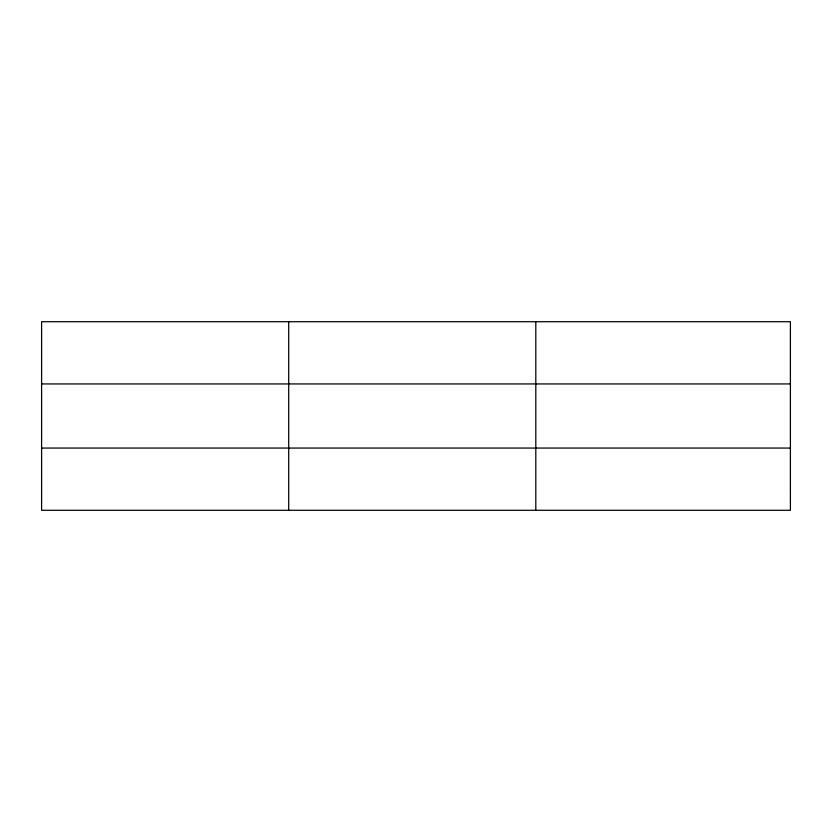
<?xml version="1.0" encoding="UTF-8"?>
<svg xmlns="http://www.w3.org/2000/svg" width="832" height="832" viewBox="0 0 832 832"><rect width="100%" height="100%" fill="white"/><g stroke="black" fill="none" stroke-linecap="round" stroke-linejoin="round"><path stroke-width="1.25" d="M288.704 510.286L288.704 321.714M535.808 510.286L535.808 321.714M41.6 383.937L790.4 383.937M41.6 448.063L790.4 448.063M790.4 489.549L790.4 510.286L41.6 510.286L41.6 321.714L790.4 321.714L790.4 489.549"/></g></svg>
